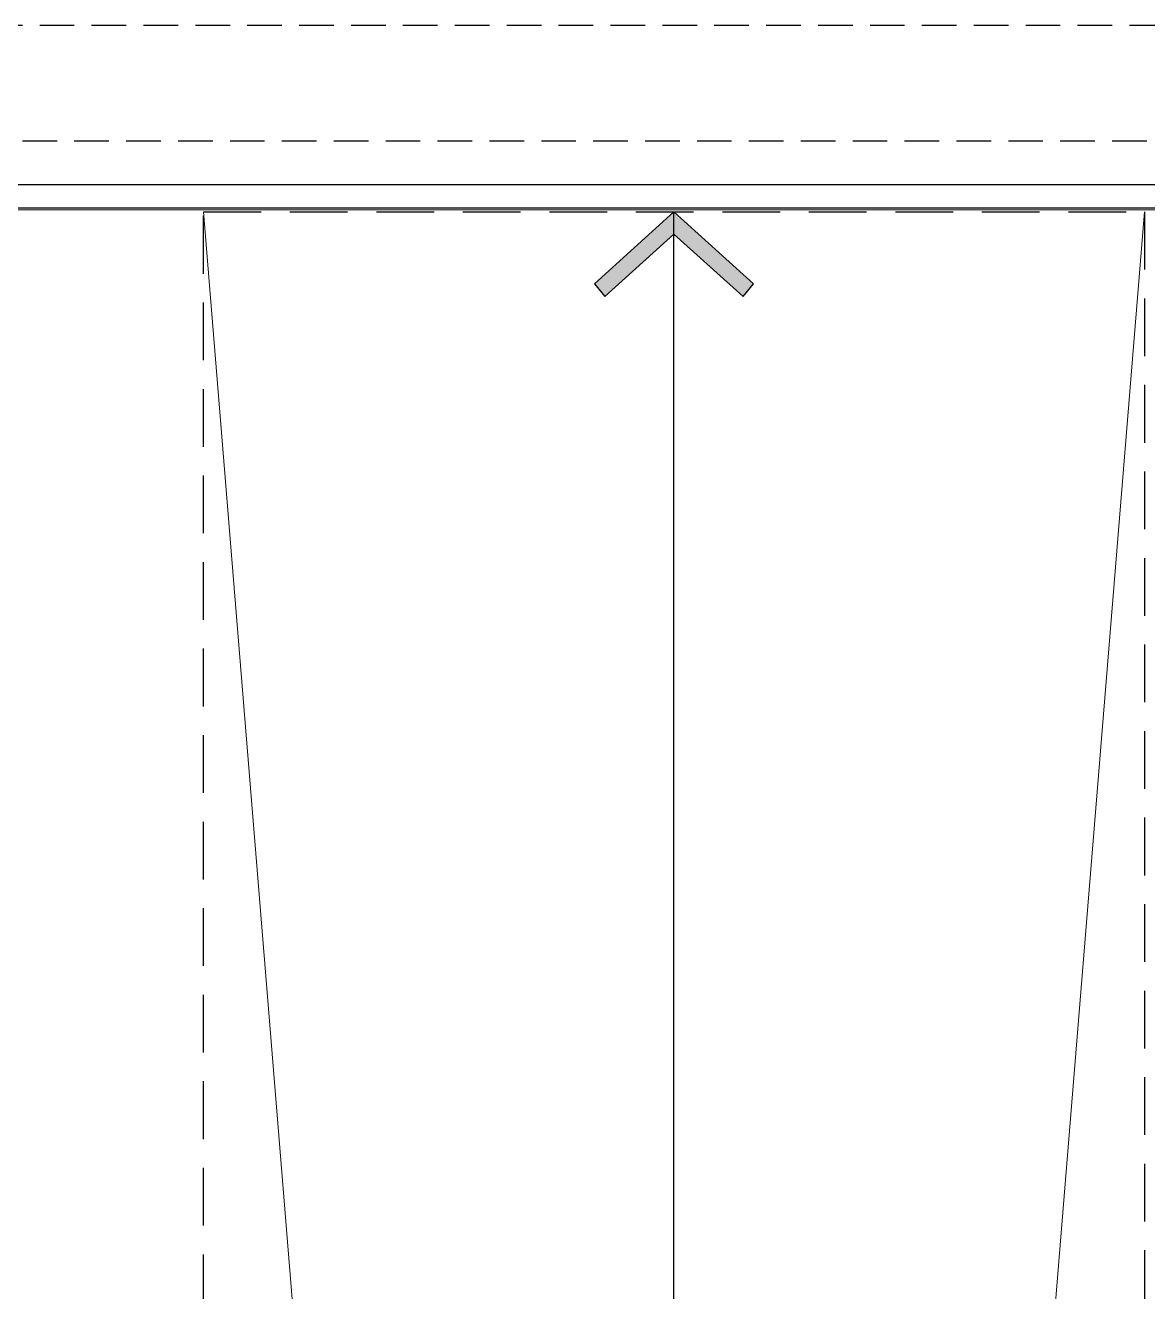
# Model space of a CAD drawing. Header units: millimetres. Extents: x 4739419 to 5837985, y 2291271 to 3446271.
# Drawn here: x 4884306 to 4886739, y 2424047 to 2426791 of the extents above; entities that cross this region are included whole.
import ezdxf

# ---------------------------------------------------------------- set-up
doc = ezdxf.new("R2010")
doc.units = ezdxf.units.MM
doc.linetypes.add('XR-평면도$0$( Hidden )', pattern=[0.375, 0.25, -0.125])
doc.linetypes.add('XR-평면도$0$HIDDEN', pattern=[0.375, 0.25, -0.125])
doc.layers.get('0').update_dxf_attribs({"color": 255})
for name, color, linetype, lineweight in [('XR-평면도$0$A-CNTL', 9, 'Continuous', 15), ('XR-평면도$0$A-CONC-LIN1', 9, 'Continuous', 40), ('XR-평면도$0$A-DWXM-SHUT', 9, 'Continuous', 25), ('XR-평면도$0$A-ELEV-LIN2', 9, 'Continuous', 25), ('XR-평면도$0$A-ELEV-LIN3', 9, 'Continuous', 18), ('XR-평면도$0$A-XXXX-STL', 9, 'Continuous', 25), ('XR-평면도$0$A-XXXX-SYMB', 9, 'Continuous', 25)]:
    doc.layers.add(name, color=color, linetype=linetype, lineweight=lineweight)

# ---------------------------------------------------------------- blocks, each defined once
blk = doc.blocks.new('XR-평면도$0$중심선(210216)')
at = {"layer": 'XR-평면도$0$A-CNTL', "ltscale": 300}
blk.add_lwpolyline([(-10000, 90000), (186000, 90000)], dxfattribs=at)
blk = doc.blocks.new('XR-평면도$0$셔터(9600)230515')
at = {"layer": 'XR-평면도$0$A-DWXM-SHUT', "ltscale": 20}
for p, q in [((9671.8, 395.9), (279.2, 395.9)), ((129.2, 345), (9671.8, 345))]:
    blk.add_line(p, q, dxfattribs=at)
at = {"layer": 'XR-평면도$0$A-XXXX-STL', "color": 3, "linetype": 'XR-평면도$0$HIDDEN', "ltscale": 300}
blk.add_lwpolyline([(0, 250), (9900, 250), (9900, 0), (0, 0)], close=True, dxfattribs=at)
blk = doc.blocks.new('XR-평면도$0$ARROW')
blk.add_lwpolyline([(-0.002, 0.87), (0.738, 0), (-0.002, -0.87), (0.15, -1), (1, 0), (0.15, 1)], close=True)
for points in [[(-0.002, 0.87), (0.15, 1), (0.738, 0), (1, 0)], [(0.738, 0), (1, 0), (-0.002, -0.87), (0.15, -1)]]:
    blk.add_solid(points)
blk = doc.blocks.new('XR-평면도$0$모바일도크')
at = {"layer": 'XR-평면도$0$A-ELEV-LIN2', "linetype": 'XR-평면도$0$( Hidden )', "ltscale": 500}
blk.add_lwpolyline([(2700, 0), (2700, -4099.8), (2370, -6174.4), (2370, -12495.7), (330, -12495.7), (330, -6174.4), (0, -4099.8), (0, 0), (2700, 0)], dxfattribs=at)
at = {"layer": 'XR-평면도$0$A-ELEV-LIN3'}
blk.add_lwpolyline([(330, -12495.7), (1350, 0), (2370, -12495.7)], dxfattribs=at)
at = {"layer": 'XR-평면도$0$A-XXXX-SYMB'}
blk.add_lwpolyline([(1350, 0), (1350, -12495.7)], dxfattribs=at)
at = {"layer": 'XR-평면도$0$A-XXXX-SYMB', "xscale": 183.0041772266855, "yscale": 172.320639486658, "zscale": 183.0041772266855, "rotation": 270}
blk.add_blockref('XR-평면도$0$ARROW', (1350, -12312.7), dxfattribs=at)

msp = doc.modelspace()

# ---------------------------------------------------------------- block references
at = {"rotation": 180}
msp.add_blockref('XR-평면도$0$모바일도크', (4887061.8, 2413891.2), dxfattribs=at)
msp.add_blockref('XR-평면도$0$모바일도크', (4887061.8, 2413891.2), dxfattribs=at)
msp.add_blockref('XR-평면도$0$모바일도크', (4887061.8, 2413891.2), dxfattribs=at)
at = {"layer": 'XR-평면도$0$A-CNTL'}
msp.add_blockref('XR-평면도$0$중심선(210216)', (4866111.8, 2336391.2), dxfattribs=at)
at = {"layer": 'XR-평면도$0$A-CONC-LIN1', "xscale": -1, "rotation": 180}
msp.add_blockref('XR-평면도$0$셔터(9600)230515', (4877661.8, 2426791.2), dxfattribs=at)
msp.add_blockref('XR-평면도$0$셔터(9600)230515', (4877661.8, 2426791.2), dxfattribs=at)
msp.add_blockref('XR-평면도$0$셔터(9600)230515', (4877661.8, 2426791.2), dxfattribs=at)

doc.saveas('drawing.dxf')
